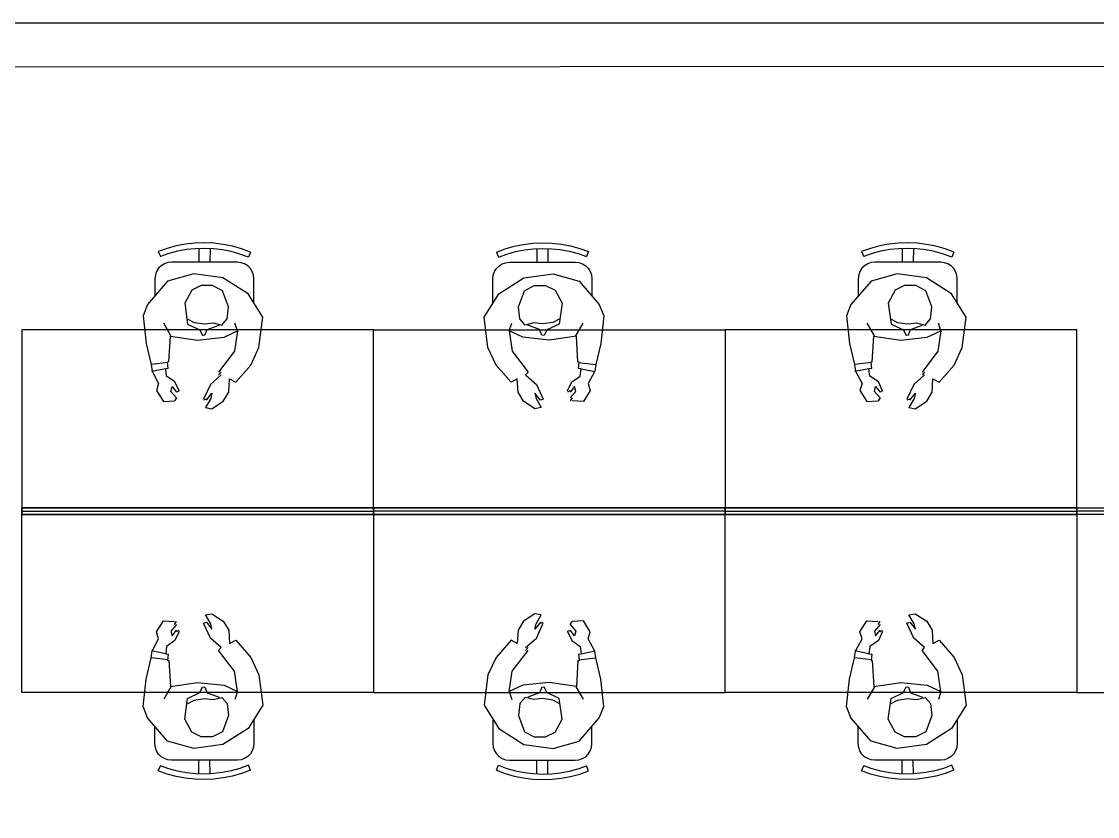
# Model space of a CAD drawing. Extents: x 0 to 23.4, y 0 to 16.5.
# Drawn here: x 13.832 to 15.116, y 12.129 to 13.079 of the extents above; entities that cross this region are included whole.
import ezdxf

# ---------------------------------------------------------------- set-up
doc = ezdxf.new("R2010")
doc.units = 0
doc.layers.get('0').update_dxf_attribs({"linetype": 'CONTINUOUS'})

msp = doc.modelspace()

# ---------------------------------------------------------------- linework, layer by layer
at = {"color": 0}
for points in [[(18.7535, 3.89535), (18.7494, 13.0786), (0.64551, 13.0708), (0.64947, 3.88758), (8.79889, 3.89106)], [(17.0065, 3.89464), (0.64947, 3.88758), (0.64551, 13.0708), (18.7494, 13.0786), (18.7535, 3.89535), (17.2431, 3.89469)], [(18.7013, 3.89535), (18.6972, 13.0263), (0.69781, 13.0186), (0.70171, 3.93983), (8.79883, 3.94336)], [(14.1051, 12.8032), (14.0944, 12.8071), (14.0836, 12.8102), (14.0725, 12.8124), (14.0614, 12.8138), (14.0501, 12.8142), (14.0387, 12.8139), (14.0275, 12.8127), (14.0165, 12.8107), (14.0056, 12.8077), (13.9949, 12.804)], [(14.3986, 12.8032), (14.4092, 12.8071), (14.42, 12.8102), (14.4311, 12.8124), (14.4422, 12.8138), (14.4536, 12.8142), (14.4649, 12.8139), (14.4761, 12.8127), (14.4871, 12.8107), (14.4981, 12.8077), (14.5088, 12.804)], [(14.945, 12.8032), (14.9343, 12.8071), (14.9235, 12.8102), (14.9124, 12.8124), (14.9013, 12.8138), (14.8899, 12.8142), (14.8786, 12.8139), (14.8674, 12.8127), (14.8564, 12.8107), (14.8454, 12.8077), (14.8347, 12.804)], [(13.9949, 12.804), (13.9974, 12.7979)], [(14.1026, 12.7972), (14.0925, 12.8009), (14.0821, 12.8038), (14.0715, 12.8059), (14.0608, 12.8072), (14.0501, 12.8077), (14.0393, 12.8073), (14.0286, 12.8062), (14.0179, 12.8043), (14.0075, 12.8015), (13.9974, 12.7979)], [(14.0435, 12.8077), (14.0435, 12.7912)], [(14.0567, 12.8077), (14.0565, 12.7912)], [(14.1051, 12.8032), (14.1026, 12.7972)], [(14.3986, 12.8032), (14.4011, 12.7972)], [(14.4011, 12.7972), (14.4111, 12.8009), (14.4215, 12.8038), (14.4321, 12.8059), (14.4428, 12.8072), (14.4536, 12.8077), (14.4643, 12.8073), (14.475, 12.8062), (14.4857, 12.8043), (14.4961, 12.8015), (14.5062, 12.7979)], [(14.4469, 12.8077), (14.4471, 12.7912)], [(14.4601, 12.8077), (14.4601, 12.7912)], [(14.5088, 12.804), (14.5062, 12.7979)], [(14.8347, 12.804), (14.8372, 12.7979)], [(14.9425, 12.7972), (14.9324, 12.8009), (14.9219, 12.8038), (14.9114, 12.8059), (14.9007, 12.8072), (14.8899, 12.8077), (14.8792, 12.8073), (14.8685, 12.8062), (14.8578, 12.8043), (14.8474, 12.8015), (14.8372, 12.7979)], [(14.8833, 12.8077), (14.8833, 12.7912)], [(14.8965, 12.8077), (14.8964, 12.7912)], [(14.945, 12.8032), (14.9425, 12.7972)], [(14.0107, 12.7912), (14.0064, 12.7908), (14.0022, 12.7893), (13.9985, 12.787), (13.9953, 12.7839), (13.9929, 12.7802), (13.9915, 12.776), (13.991, 12.7716)], [(14.0894, 12.7911), (14.0107, 12.7912)], [(14.1092, 12.7714), (14.1086, 12.7758), (14.1071, 12.7799), (14.1049, 12.7836), (14.1017, 12.7868), (14.0979, 12.7891), (14.0939, 12.7906), (14.0894, 12.7911)], [(14.3946, 12.7714), (14.395, 12.7758), (14.3965, 12.7799), (14.3987, 12.7836), (14.4019, 12.7868), (14.4057, 12.7891), (14.4097, 12.7906), (14.4142, 12.7911)], [(14.4142, 12.7911), (14.4929, 12.7912)], [(14.4929, 12.7912), (14.4972, 12.7908), (14.5015, 12.7893), (14.5053, 12.787), (14.5083, 12.7839), (14.5107, 12.7802), (14.5122, 12.776), (14.5126, 12.7716)], [(14.8506, 12.7912), (14.8463, 12.7908), (14.8421, 12.7893), (14.8383, 12.787), (14.8351, 12.7839), (14.8328, 12.7802), (14.8314, 12.776), (14.8308, 12.7716)], [(14.9293, 12.7911), (14.8506, 12.7912)], [(14.9489, 12.7714), (14.9485, 12.7758), (14.9469, 12.7799), (14.9447, 12.7836), (14.9415, 12.7868), (14.9378, 12.7891), (14.9337, 12.7906), (14.9293, 12.7911)], [(13.991, 12.7716), (13.991, 12.751)], [(14.0372, 12.7773), (14.006, 12.7686)], [(14.0722, 12.7724), (14.0372, 12.7773)], [(14.1022, 12.7533), (14.0722, 12.7724)], [(14.109, 12.7424), (14.1092, 12.7714)], [(14.3946, 12.7424), (14.3946, 12.7714)], [(14.4014, 12.7533), (14.4314, 12.7724)], [(14.4314, 12.7724), (14.4664, 12.7773)], [(14.4664, 12.7773), (14.4976, 12.7686)], [(14.5126, 12.7716), (14.5126, 12.751)], [(14.8308, 12.7716), (14.8308, 12.751)], [(14.8771, 12.7773), (14.846, 12.7686)], [(14.9121, 12.7724), (14.8771, 12.7773)], [(14.9421, 12.7533), (14.9121, 12.7724)], [(14.9489, 12.7424), (14.9489, 12.7714)], [(14.006, 12.7686), (13.9821, 12.7407)], [(14.0349, 12.7577), (14.0265, 12.7421)], [(14.0463, 12.7633), (14.0349, 12.7577)], [(14.0597, 12.7633), (14.0463, 12.7633)], [(14.0715, 12.7571), (14.0597, 12.7633)], [(14.4321, 12.7571), (14.4439, 12.7633)], [(14.4439, 12.7633), (14.4574, 12.7633)], [(14.4574, 12.7633), (14.4688, 12.7577)], [(14.4688, 12.7577), (14.4772, 12.7421)], [(14.4976, 12.7686), (14.5215, 12.7407)], [(14.846, 12.7686), (14.8219, 12.7407)], [(14.8747, 12.7577), (14.8664, 12.7421)], [(14.8861, 12.7633), (14.8747, 12.7577)], [(14.8996, 12.7633), (14.8861, 12.7633)], [(14.9114, 12.7571), (14.8996, 12.7633)], [(14.0787, 12.7379), (14.0715, 12.7571)], [(14.1196, 12.7254), (14.1022, 12.7533)], [(14.384, 12.7254), (14.4014, 12.7533)], [(14.4249, 12.7379), (14.4321, 12.7571)], [(14.9186, 12.7379), (14.9114, 12.7571)], [(14.9594, 12.7254), (14.9421, 12.7533)], [(13.9821, 12.7407), (13.9768, 12.727)], [(14.0265, 12.7421), (14.03, 12.7173)], [(14.0771, 12.7234), (14.0787, 12.7379)], [(14.4265, 12.7234), (14.4249, 12.7379)], [(14.4772, 12.7421), (14.4736, 12.7173)], [(14.5215, 12.7407), (14.5268, 12.727)], [(14.8219, 12.7407), (14.8167, 12.727)], [(14.8664, 12.7421), (14.8699, 12.7173)], [(14.9169, 12.7234), (14.9186, 12.7379)], [(13.9768, 12.727), (13.9804, 12.6943)], [(14.0301, 12.7232), (14.0376, 12.7193)], [(14.0376, 12.7193), (14.05, 12.7176)], [(14.05, 12.7176), (14.0603, 12.7189)], [(14.0603, 12.7189), (14.0707, 12.7162)], [(14.0707, 12.7162), (14.0771, 12.7234)], [(14.115, 12.6892), (14.1196, 12.7254)], [(14.3886, 12.6892), (14.384, 12.7254)], [(14.4329, 12.7162), (14.4265, 12.7234)], [(14.4433, 12.7189), (14.4329, 12.7162)], [(14.4536, 12.7176), (14.4433, 12.7189)], [(14.466, 12.7193), (14.4536, 12.7176)], [(14.4735, 12.7232), (14.466, 12.7193)], [(14.5268, 12.727), (14.5232, 12.6943)], [(14.8167, 12.727), (14.8203, 12.6943)], [(14.87, 12.7232), (14.8775, 12.7193)], [(14.8775, 12.7193), (14.8899, 12.7176)], [(14.8899, 12.7176), (14.9001, 12.7189)], [(14.9001, 12.7189), (14.9106, 12.7162)], [(14.9106, 12.7162), (14.9169, 12.7234)], [(14.9549, 12.6892), (14.9594, 12.7254)], [(14.2518, 12.7104), (13.8319, 12.7104)], [(13.8319, 12.7104), (13.8319, 12.4939)], [(14.0101, 12.7034), (14.0014, 12.7183)], [(14.03, 12.7173), (14.0447, 12.7105)], [(14.0447, 12.7105), (14.0479, 12.7035)], [(14.0507, 12.7039), (14.0535, 12.7109)], [(14.0535, 12.7109), (14.0676, 12.716)], [(14.0735, 12.7016), (14.0896, 12.7092)], [(14.0896, 12.7092), (14.0861, 12.6848)], [(14.0896, 12.7092), (14.0865, 12.7185)], [(14.2518, 12.7104), (14.6718, 12.7104)], [(14.2518, 12.4939), (14.2518, 12.7104)], [(14.2518, 12.4939), (14.2518, 12.7104)], [(14.414, 12.7092), (14.4172, 12.7185)], [(14.414, 12.7092), (14.4176, 12.6848)], [(14.4303, 12.7016), (14.414, 12.7092)], [(14.4501, 12.7109), (14.436, 12.716)], [(14.4529, 12.7039), (14.4501, 12.7109)], [(14.4589, 12.7105), (14.4557, 12.7035)], [(14.4736, 12.7173), (14.4589, 12.7105)], [(14.4935, 12.7034), (14.5022, 12.7183)], [(14.6718, 12.7104), (14.6718, 12.4939)], [(15.0917, 12.7104), (14.6718, 12.7104)], [(14.6718, 12.7104), (14.6718, 12.4939)], [(14.85, 12.7034), (14.8412, 12.7183)], [(14.8699, 12.7173), (14.8846, 12.7105)], [(14.8846, 12.7105), (14.8878, 12.7035)], [(14.8907, 12.7039), (14.8933, 12.7109)], [(14.8933, 12.7109), (14.9075, 12.716)], [(14.9132, 12.7016), (14.9294, 12.7092)], [(14.9294, 12.7092), (14.9258, 12.6848)], [(14.9294, 12.7092), (14.9264, 12.7185)], [(15.0917, 12.4939), (15.0917, 12.7104)], [(13.9804, 12.6943), (13.9863, 12.6691)], [(14.0076, 12.6722), (14.0094, 12.703)], [(14.0094, 12.703), (14.0418, 12.6982)], [(14.0418, 12.6982), (14.0735, 12.7016)], [(14.0507, 12.7039), (14.0479, 12.7035)], [(14.4618, 12.6982), (14.4303, 12.7016)], [(14.4557, 12.7039), (14.4529, 12.7035)], [(14.4942, 12.703), (14.4618, 12.6982)], [(14.496, 12.6722), (14.4942, 12.703)], [(14.5232, 12.6943), (14.5174, 12.6691)], [(14.8203, 12.6943), (14.8261, 12.6691)], [(14.8475, 12.6722), (14.8493, 12.703)], [(14.8493, 12.703), (14.8817, 12.6982)], [(14.8817, 12.6982), (14.9132, 12.7016)], [(14.8907, 12.7039), (14.8878, 12.7035)], [(14.0861, 12.6848), (14.0669, 12.66)], [(14.1053, 12.6683), (14.115, 12.6892)], [(14.3983, 12.6683), (14.3886, 12.6892)], [(14.4176, 12.6848), (14.4365, 12.66)], [(14.9258, 12.6848), (14.9069, 12.66)], [(14.9451, 12.6683), (14.9549, 12.6892)], [(13.9863, 12.6691), (13.9876, 12.6609)], [(14.0064, 12.6713), (13.9868, 12.669)], [(14.0076, 12.6722), (14.0061, 12.672)], [(14.0069, 12.6643), (14.0061, 12.672)], [(14.0875, 12.6478), (14.1053, 12.6683)], [(14.4161, 12.6478), (14.3983, 12.6683)], [(14.4975, 12.6722), (14.496, 12.672)], [(14.4967, 12.6643), (14.4975, 12.672)], [(14.4972, 12.6713), (14.5168, 12.669)], [(14.5174, 12.6691), (14.5161, 12.6609)], [(14.8261, 12.6691), (14.8274, 12.6609)], [(14.8463, 12.6713), (14.8267, 12.669)], [(14.8475, 12.6722), (14.846, 12.672)], [(14.8468, 12.6643), (14.846, 12.672)], [(14.9275, 12.6478), (14.9451, 12.6683)], [(14.0038, 12.664), (13.9869, 12.6605)], [(13.9876, 12.6609), (13.9953, 12.6463)], [(14.0069, 12.6643), (14.0038, 12.664)], [(14.0049, 12.6553), (14.0038, 12.664)], [(14.0149, 12.6482), (14.0049, 12.6553)], [(14.07, 12.6567), (14.0572, 12.6453)], [(14.07, 12.66), (14.0669, 12.6567)], [(14.4365, 12.66), (14.4336, 12.6567)], [(14.4336, 12.6567), (14.4464, 12.6453)], [(14.4887, 12.6482), (14.4988, 12.6553)], [(14.5, 12.6643), (14.4967, 12.664)], [(14.4988, 12.6553), (14.5, 12.664)], [(14.5, 12.664), (14.5167, 12.6605)], [(14.5161, 12.6609), (14.5082, 12.6463)], [(14.8435, 12.664), (14.8268, 12.6605)], [(14.8274, 12.6609), (14.8353, 12.6463)], [(14.8468, 12.6643), (14.8435, 12.664)], [(14.8447, 12.6553), (14.8435, 12.664)], [(14.8547, 12.6482), (14.8447, 12.6553)], [(14.9099, 12.6567), (14.8971, 12.6453)], [(14.9099, 12.66), (14.9069, 12.6567)], [(13.9953, 12.6463), (13.9929, 12.6379)], [(14.0101, 12.637), (14.0115, 12.6426)], [(14.0115, 12.6426), (14.0168, 12.6361)], [(14.0199, 12.6375), (14.0149, 12.6482)], [(14.0572, 12.6453), (14.0489, 12.6276)], [(14.079, 12.636), (14.08, 12.6518)], [(14.08, 12.6518), (14.0875, 12.6478)], [(14.4236, 12.6518), (14.4161, 12.6478)], [(14.4246, 12.636), (14.4236, 12.6518)], [(14.4464, 12.6453), (14.4547, 12.6276)], [(14.4837, 12.6375), (14.4887, 12.6482)], [(14.4921, 12.6426), (14.4868, 12.6361)], [(14.4935, 12.637), (14.4921, 12.6426)], [(14.5082, 12.6463), (14.5107, 12.6379)], [(14.8353, 12.6463), (14.8328, 12.6379)], [(14.85, 12.637), (14.8514, 12.6426)], [(14.8514, 12.6426), (14.8567, 12.6361)], [(14.8597, 12.6375), (14.8547, 12.6482)], [(14.8971, 12.6453), (14.8887, 12.6276)], [(14.9189, 12.636), (14.9199, 12.6518)], [(14.9199, 12.6518), (14.9275, 12.6478)], [(13.9929, 12.6379), (14.001, 12.6248)], [(14.0168, 12.6291), (14.0101, 12.637)], [(14.0168, 12.6291), (14.0144, 12.6255)], [(14.0199, 12.6375), (14.0168, 12.6361)], [(14.0524, 12.6263), (14.059, 12.6349)], [(14.059, 12.6349), (14.0575, 12.6283)], [(14.0726, 12.6252), (14.079, 12.636)], [(14.431, 12.6252), (14.4246, 12.636)], [(14.4446, 12.6349), (14.4461, 12.6283)], [(14.4512, 12.6263), (14.4446, 12.6349)], [(14.4868, 12.6375), (14.4837, 12.6361)], [(14.4868, 12.6291), (14.4935, 12.637)], [(14.4892, 12.6291), (14.4868, 12.6255)], [(14.5107, 12.6379), (14.5026, 12.6248)], [(14.8328, 12.6379), (14.8408, 12.6248)], [(14.8567, 12.6291), (14.85, 12.637)], [(14.8567, 12.6291), (14.8543, 12.6255)], [(14.8597, 12.6375), (14.8567, 12.6361)], [(14.8922, 12.6263), (14.8989, 12.6349)], [(14.8989, 12.6349), (14.8974, 12.6283)], [(14.9125, 12.6252), (14.9189, 12.636)], [(14.001, 12.6248), (14.0144, 12.6255)], [(14.0524, 12.6276), (14.0489, 12.6263)], [(14.0575, 12.6283), (14.0514, 12.6175)], [(14.0514, 12.6175), (14.0589, 12.6163)], [(14.0589, 12.6163), (14.0726, 12.6252)], [(14.4447, 12.6163), (14.431, 12.6252)], [(14.4522, 12.6175), (14.4447, 12.6163)], [(14.4461, 12.6283), (14.4522, 12.6175)], [(14.4547, 12.6276), (14.4512, 12.6263)], [(14.5026, 12.6248), (14.4892, 12.6255)], [(14.8408, 12.6248), (14.8543, 12.6255)], [(14.8922, 12.6276), (14.8887, 12.6263)], [(14.8974, 12.6283), (14.8913, 12.6175)], [(14.8913, 12.6175), (14.8987, 12.6163)], [(14.8987, 12.6163), (14.9125, 12.6252)], [(13.8319, 12.2773), (13.8319, 12.4939)], [(13.8319, 12.4939), (14.2518, 12.4939)], [(13.8319, 12.4939), (14.2518, 12.4939)], [(14.2518, 12.4978), (14.2518, 12.4939)], [(14.2518, 12.4978), (14.2518, 12.4939)], [(14.6718, 12.4939), (14.2518, 12.4939)], [(14.2518, 12.4939), (14.2518, 12.2773)], [(14.2518, 12.4899), (14.2518, 12.4939)], [(14.2518, 12.4939), (14.2518, 12.2773)], [(14.2518, 12.4899), (14.2518, 12.4939)], [(14.6718, 12.4939), (14.2518, 12.4939)], [(14.6718, 12.2773), (14.6718, 12.4939)], [(14.6718, 12.2773), (14.6718, 12.4939)], [(14.6718, 12.4939), (15.0917, 12.4939)], [(14.6718, 12.4939), (15.0917, 12.4939)], [(15.0917, 12.4978), (15.0917, 12.4939)], [(15.0917, 12.4939), (15.0917, 12.2773)], [(15.0917, 12.4899), (15.0917, 12.4939)], [(15.5117, 12.4939), (15.0917, 12.4939)], [(15.0917, 12.4939), (15.0917, 12.2773)], [(15.0917, 12.4899), (15.0917, 12.4939)], [(13.9929, 12.3498), (14.001, 12.3628)], [(14.001, 12.3628), (14.0144, 12.3622)], [(14.0144, 12.3586), (14.0168, 12.3622)], [(14.0489, 12.3601), (14.0524, 12.3614)], [(14.0572, 12.3424), (14.0489, 12.3601)], [(14.0514, 12.3702), (14.0589, 12.3714)], [(14.0575, 12.3594), (14.0514, 12.3702)], [(14.0524, 12.3614), (14.059, 12.3529)], [(14.059, 12.3529), (14.0575, 12.3594)], [(14.0589, 12.3714), (14.0726, 12.3625)], [(14.0726, 12.3625), (14.079, 12.3517)], [(14.431, 12.3625), (14.4246, 12.3517)], [(14.4447, 12.3714), (14.431, 12.3625)], [(14.4512, 12.3614), (14.4446, 12.3529)], [(14.4446, 12.3529), (14.4461, 12.3594)], [(14.4522, 12.3702), (14.4447, 12.3714)], [(14.4461, 12.3594), (14.4522, 12.3702)], [(14.4464, 12.3424), (14.4547, 12.3601)], [(14.4512, 12.3601), (14.4547, 12.3614)], [(14.4868, 12.3586), (14.4892, 12.3622)], [(14.5026, 12.3628), (14.4892, 12.3622)], [(14.5107, 12.3498), (14.5026, 12.3628)], [(14.8328, 12.3498), (14.8408, 12.3628)], [(14.8408, 12.3628), (14.8543, 12.3622)], [(14.8543, 12.3586), (14.8567, 12.3622)], [(14.8887, 12.3601), (14.8922, 12.3614)], [(14.8971, 12.3424), (14.8887, 12.3601)], [(14.8913, 12.3702), (14.8987, 12.3714)], [(14.8974, 12.3594), (14.8913, 12.3702)], [(14.8922, 12.3614), (14.8989, 12.3529)], [(14.8989, 12.3529), (14.8974, 12.3594)], [(14.8987, 12.3714), (14.9125, 12.3625)], [(14.9125, 12.3625), (14.9189, 12.3517)], [(13.9953, 12.3414), (13.9929, 12.3498)], [(14.0168, 12.3586), (14.0101, 12.3506)], [(14.0101, 12.3506), (14.0115, 12.3451)], [(14.0115, 12.3451), (14.0168, 12.3517)], [(14.0199, 12.3502), (14.0149, 12.3395)], [(14.0168, 12.3502), (14.0199, 12.3517)], [(14.079, 12.3517), (14.08, 12.3359)], [(14.4246, 12.3517), (14.4236, 12.3359)], [(14.4837, 12.3502), (14.4868, 12.3517)], [(14.4837, 12.3502), (14.4887, 12.3395)], [(14.4868, 12.3586), (14.4935, 12.3506)], [(14.4921, 12.3451), (14.4868, 12.3517)], [(14.4935, 12.3506), (14.4921, 12.3451)], [(14.5082, 12.3414), (14.5107, 12.3498)], [(14.8353, 12.3414), (14.8328, 12.3498)], [(14.8567, 12.3586), (14.85, 12.3506)], [(14.85, 12.3506), (14.8514, 12.3451)], [(14.8514, 12.3451), (14.8567, 12.3517)], [(14.8597, 12.3502), (14.8547, 12.3395)], [(14.8567, 12.3502), (14.8597, 12.3517)], [(14.9189, 12.3517), (14.9199, 12.3359)], [(13.9876, 12.3268), (13.9953, 12.3414)], [(14.0149, 12.3395), (14.0049, 12.3324)], [(14.07, 12.331), (14.0572, 12.3424)], [(14.08, 12.3359), (14.0875, 12.3398)], [(14.0875, 12.3398), (14.1053, 12.3193)], [(14.4161, 12.3398), (14.3983, 12.3193)], [(14.4236, 12.3359), (14.4161, 12.3398)], [(14.4336, 12.331), (14.4464, 12.3424)], [(14.4887, 12.3395), (14.4988, 12.3324)], [(14.5161, 12.3268), (14.5082, 12.3414)], [(14.8274, 12.3268), (14.8353, 12.3414)], [(14.8547, 12.3395), (14.8447, 12.3324)], [(14.9099, 12.331), (14.8971, 12.3424)], [(14.9199, 12.3359), (14.9275, 12.3398)], [(14.9275, 12.3398), (14.9451, 12.3193)], [(13.9863, 12.3186), (13.9876, 12.3268)], [(14.0038, 12.3237), (13.9869, 12.3272)], [(14.0049, 12.3324), (14.0038, 12.3237)], [(14.0038, 12.3233), (14.0069, 12.3237)], [(14.0069, 12.3233), (14.0061, 12.3157)], [(14.0669, 12.3277), (14.07, 12.331)], [(14.0861, 12.3028), (14.0669, 12.3277)], [(14.4176, 12.3028), (14.4365, 12.3277)], [(14.4336, 12.3277), (14.4365, 12.331)], [(14.4967, 12.3233), (14.5, 12.3237)], [(14.4967, 12.3233), (14.4975, 12.3157)], [(14.4988, 12.3324), (14.5, 12.3237)], [(14.5, 12.3237), (14.5167, 12.3272)], [(14.5174, 12.3186), (14.5161, 12.3268)], [(14.8261, 12.3186), (14.8274, 12.3268)], [(14.8435, 12.3237), (14.8268, 12.3272)], [(14.8447, 12.3324), (14.8435, 12.3237)], [(14.8435, 12.3233), (14.8468, 12.3237)], [(14.8468, 12.3233), (14.846, 12.3157)], [(14.9069, 12.3277), (14.9099, 12.331)], [(14.9258, 12.3028), (14.9069, 12.3277)], [(13.9804, 12.2933), (13.9863, 12.3186)], [(14.0064, 12.3163), (13.9868, 12.3187)], [(14.0061, 12.3156), (14.0076, 12.3157)], [(14.0076, 12.3156), (14.0094, 12.2847)], [(14.1053, 12.3193), (14.115, 12.2985)], [(14.3983, 12.3193), (14.3886, 12.2985)], [(14.496, 12.3156), (14.4942, 12.2847)], [(14.496, 12.3156), (14.4975, 12.3157)], [(14.4972, 12.3163), (14.5168, 12.3187)], [(14.5232, 12.2933), (14.5174, 12.3186)], [(14.8203, 12.2933), (14.8261, 12.3186)], [(14.8463, 12.3163), (14.8267, 12.3187)], [(14.846, 12.3156), (14.8475, 12.3157)], [(14.8475, 12.3156), (14.8493, 12.2847)], [(14.9451, 12.3193), (14.9549, 12.2985)], [(14.0896, 12.2785), (14.0861, 12.3028)], [(14.115, 12.2985), (14.1196, 12.2623)], [(14.3886, 12.2985), (14.384, 12.2623)], [(14.414, 12.2785), (14.4176, 12.3028)], [(14.9294, 12.2785), (14.9258, 12.3028)], [(14.9549, 12.2985), (14.9594, 12.2623)], [(13.9768, 12.2607), (13.9804, 12.2933)], [(14.0101, 12.2843), (14.0014, 12.2695)], [(14.0094, 12.2847), (14.0418, 12.2895)], [(14.0418, 12.2895), (14.0735, 12.2861)], [(14.0447, 12.2772), (14.0479, 12.2842)], [(14.0479, 12.2839), (14.0507, 12.2842)], [(14.0507, 12.2839), (14.0535, 12.2768)], [(14.0735, 12.2861), (14.0896, 12.2785)], [(14.4303, 12.2861), (14.414, 12.2785)], [(14.4618, 12.2895), (14.4303, 12.2861)], [(14.4529, 12.2839), (14.4501, 12.2768)], [(14.4529, 12.2839), (14.4557, 12.2842)], [(14.4589, 12.2772), (14.4557, 12.2842)], [(14.4942, 12.2847), (14.4618, 12.2895)], [(14.4935, 12.2843), (14.5022, 12.2695)], [(14.5268, 12.2607), (14.5232, 12.2933)], [(14.8167, 12.2607), (14.8203, 12.2933)], [(14.85, 12.2843), (14.8412, 12.2695)], [(14.8493, 12.2847), (14.8817, 12.2895)], [(14.8817, 12.2895), (14.9132, 12.2861)], [(14.8846, 12.2772), (14.8878, 12.2842)], [(14.8878, 12.2839), (14.8907, 12.2842)], [(14.8907, 12.2839), (14.8933, 12.2768)], [(14.9132, 12.2861), (14.9294, 12.2785)], [(14.2518, 12.2773), (13.8319, 12.2773)], [(14.0265, 12.2456), (14.03, 12.2704)], [(14.03, 12.2704), (14.0447, 12.2772)], [(14.0376, 12.2684), (14.05, 12.2702)], [(14.05, 12.2702), (14.0603, 12.2689)], [(14.0535, 12.2768), (14.0676, 12.2717)], [(14.0603, 12.2689), (14.0707, 12.2715)], [(14.0707, 12.2715), (14.0771, 12.2643)], [(14.0896, 12.2785), (14.0865, 12.2692)], [(14.2518, 12.2773), (14.6718, 12.2773)], [(14.414, 12.2785), (14.4172, 12.2692)], [(14.4329, 12.2715), (14.4265, 12.2643)], [(14.4433, 12.2689), (14.4329, 12.2715)], [(14.4501, 12.2768), (14.436, 12.2717)], [(14.4536, 12.2702), (14.4433, 12.2689)], [(14.466, 12.2684), (14.4536, 12.2702)], [(14.4736, 12.2704), (14.4589, 12.2772)], [(14.4772, 12.2456), (14.4736, 12.2704)], [(15.0917, 12.2773), (14.6718, 12.2773)], [(14.8664, 12.2456), (14.8699, 12.2704)], [(14.8699, 12.2704), (14.8846, 12.2772)], [(14.8775, 12.2684), (14.8899, 12.2702)], [(14.8899, 12.2702), (14.9001, 12.2689)], [(14.8933, 12.2768), (14.9075, 12.2717)], [(14.9001, 12.2689), (14.9106, 12.2715)], [(14.9106, 12.2715), (14.9169, 12.2643)], [(14.9294, 12.2785), (14.9264, 12.2692)], [(15.0917, 12.2773), (15.5117, 12.2773)], [(13.9821, 12.247), (13.9768, 12.2607)], [(14.0301, 12.2644), (14.0376, 12.2684)], [(14.0771, 12.2643), (14.0787, 12.2498)], [(14.1196, 12.2623), (14.1022, 12.2344)], [(14.384, 12.2623), (14.4014, 12.2344)], [(14.4265, 12.2643), (14.4249, 12.2498)], [(14.4735, 12.2644), (14.466, 12.2684)], [(14.5215, 12.247), (14.5268, 12.2607)], [(14.8219, 12.247), (14.8167, 12.2607)], [(14.87, 12.2644), (14.8775, 12.2684)], [(14.9169, 12.2643), (14.9186, 12.2498)], [(14.9594, 12.2623), (14.9421, 12.2344)], [(14.006, 12.2191), (13.9821, 12.247)], [(14.0349, 12.23), (14.0265, 12.2456)], [(14.0787, 12.2498), (14.0715, 12.2306)], [(14.109, 12.2453), (14.1092, 12.2163)], [(14.3946, 12.2453), (14.3946, 12.2163)], [(14.4249, 12.2498), (14.4321, 12.2306)], [(14.4688, 12.23), (14.4772, 12.2456)], [(14.4976, 12.2191), (14.5215, 12.247)], [(14.846, 12.2191), (14.8219, 12.247)], [(14.8747, 12.23), (14.8664, 12.2456)], [(14.9186, 12.2498), (14.9114, 12.2306)], [(14.9489, 12.2453), (14.9489, 12.2163)], [(13.991, 12.2161), (13.991, 12.2367)], [(14.0715, 12.2306), (14.0597, 12.2244)], [(14.1022, 12.2344), (14.0722, 12.2153)], [(14.4014, 12.2344), (14.4314, 12.2153)], [(14.4321, 12.2306), (14.4439, 12.2244)], [(14.5126, 12.2161), (14.5126, 12.2367)], [(14.8308, 12.2161), (14.8308, 12.2367)], [(14.9114, 12.2306), (14.8996, 12.2244)], [(14.9421, 12.2344), (14.9121, 12.2153)], [(14.0372, 12.2104), (14.006, 12.2191)], [(14.0463, 12.2244), (14.0349, 12.23)], [(14.0597, 12.2244), (14.0463, 12.2244)], [(14.4439, 12.2244), (14.4574, 12.2244)], [(14.4574, 12.2244), (14.4688, 12.23)], [(14.4664, 12.2104), (14.4976, 12.2191)], [(14.8771, 12.2104), (14.846, 12.2191)], [(14.8861, 12.2244), (14.8747, 12.23)], [(14.8996, 12.2244), (14.8861, 12.2244)], [(14.0107, 12.1965), (14.0064, 12.1969), (14.0022, 12.1984), (13.9985, 12.2007), (13.9953, 12.2038), (13.9929, 12.2076), (13.9915, 12.2117), (13.991, 12.2161)], [(14.0722, 12.2153), (14.0372, 12.2104)], [(14.1092, 12.2163), (14.1086, 12.212), (14.1071, 12.2078), (14.1049, 12.204), (14.1017, 12.201), (14.0979, 12.1986), (14.0939, 12.1971), (14.0894, 12.1966)], [(14.3946, 12.2163), (14.395, 12.212), (14.3965, 12.2078), (14.3987, 12.204), (14.4019, 12.201), (14.4057, 12.1986), (14.4097, 12.1971), (14.4142, 12.1966)], [(14.4314, 12.2153), (14.4664, 12.2104)], [(14.4929, 12.1965), (14.4972, 12.1969), (14.5015, 12.1984), (14.5053, 12.2007), (14.5083, 12.2038), (14.5107, 12.2076), (14.5122, 12.2117), (14.5126, 12.2161)], [(14.8506, 12.1965), (14.8463, 12.1969), (14.8421, 12.1984), (14.8383, 12.2007), (14.8351, 12.2038), (14.8328, 12.2076), (14.8314, 12.2117), (14.8308, 12.2161)], [(14.9121, 12.2153), (14.8771, 12.2104)], [(14.9489, 12.2163), (14.9485, 12.212), (14.9469, 12.2078), (14.9447, 12.204), (14.9415, 12.201), (14.9378, 12.1986), (14.9337, 12.1971), (14.9293, 12.1966)], [(14.0894, 12.1966), (14.0107, 12.1965)], [(14.0435, 12.18), (14.0435, 12.1965)], [(14.0567, 12.18), (14.0565, 12.1966)], [(14.4142, 12.1966), (14.4929, 12.1965)], [(14.4469, 12.18), (14.4471, 12.1966)], [(14.4601, 12.18), (14.4601, 12.1965)], [(14.9293, 12.1966), (14.8506, 12.1965)], [(14.8833, 12.18), (14.8833, 12.1965)], [(14.8965, 12.18), (14.8964, 12.1966)], [(13.9949, 12.1837), (13.9974, 12.1898)], [(14.1051, 12.1845), (14.0944, 12.1806), (14.0836, 12.1775), (14.0725, 12.1753), (14.0614, 12.1739), (14.0501, 12.1734), (14.0387, 12.1738), (14.0275, 12.175), (14.0165, 12.1771), (14.0056, 12.18), (13.9949, 12.1837)], [(14.1026, 12.1905), (14.0925, 12.1868), (14.0821, 12.1839), (14.0715, 12.1818), (14.0608, 12.1805), (14.0501, 12.18), (14.0393, 12.1803), (14.0286, 12.1815), (14.0179, 12.1835), (14.0075, 12.1862), (13.9974, 12.1898)], [(14.1051, 12.1845), (14.1026, 12.1905)], [(14.3986, 12.1845), (14.4011, 12.1905)], [(14.3986, 12.1845), (14.4092, 12.1806), (14.42, 12.1775), (14.4311, 12.1753), (14.4422, 12.1739), (14.4536, 12.1734), (14.4649, 12.1738), (14.4761, 12.175), (14.4871, 12.1771), (14.4981, 12.18), (14.5088, 12.1837)], [(14.4011, 12.1905), (14.4111, 12.1868), (14.4215, 12.1839), (14.4321, 12.1818), (14.4428, 12.1805), (14.4536, 12.18), (14.4643, 12.1803), (14.475, 12.1815), (14.4857, 12.1835), (14.4961, 12.1862), (14.5062, 12.1898)], [(14.5088, 12.1837), (14.5062, 12.1898)], [(14.8347, 12.1837), (14.8372, 12.1898)], [(14.945, 12.1845), (14.9343, 12.1806), (14.9235, 12.1775), (14.9124, 12.1753), (14.9013, 12.1739), (14.8899, 12.1734), (14.8786, 12.1738), (14.8674, 12.175), (14.8564, 12.1771), (14.8454, 12.18), (14.8347, 12.1837)], [(14.9425, 12.1905), (14.9324, 12.1868), (14.9219, 12.1839), (14.9114, 12.1818), (14.9007, 12.1805), (14.8899, 12.18), (14.8792, 12.1803), (14.8685, 12.1815), (14.8578, 12.1835), (14.8474, 12.1862), (14.8372, 12.1898)], [(14.945, 12.1845), (14.9425, 12.1905)]]:
    msp.add_lwpolyline(points, dxfattribs=at)
for points in [[(13.8319, 12.4899), (14.2518, 12.4899), (14.2518, 12.4978), (13.8319, 12.4978), (13.8319, 12.4899)], [(13.8319, 12.4978), (14.2518, 12.4978), (14.2518, 12.4899), (13.8319, 12.4899), (13.8319, 12.4978)], [(14.6718, 12.4899), (14.2518, 12.4899), (14.2518, 12.4978), (14.6718, 12.4978), (14.6718, 12.4899)], [(14.6718, 12.4978), (14.2518, 12.4978), (14.2518, 12.4899), (14.6718, 12.4899), (14.6718, 12.4978)], [(14.6718, 12.4899), (15.0917, 12.4899), (15.0917, 12.4978), (14.6718, 12.4978), (14.6718, 12.4899)], [(14.6718, 12.4978), (15.0917, 12.4978), (15.0917, 12.4899), (14.6718, 12.4899), (14.6718, 12.4978)], [(15.5117, 12.4899), (15.0917, 12.4899), (15.0917, 12.4978), (15.5117, 12.4978), (15.5117, 12.4899)]]:
    msp.add_lwpolyline(points, close=True, dxfattribs=at)

doc.saveas('drawing.dxf')
